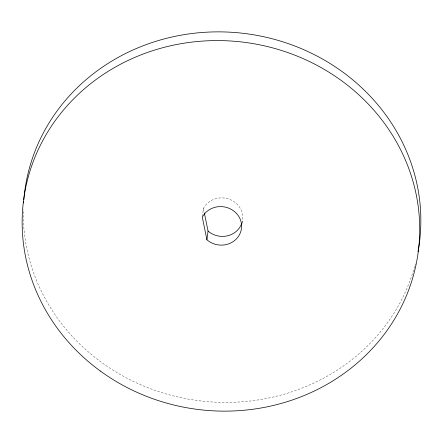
<?xml version="1.0" encoding="UTF-8"?>
<svg xmlns="http://www.w3.org/2000/svg" width="443" height="443" viewBox="0 0 443 443"><rect width="100%" height="100%" fill="white"/><g stroke="black" fill="none" stroke-linecap="round" stroke-linejoin="round"><path stroke-width="0.33" stroke-dasharray="2.21 1.66" d="M202.39 216.516L203.437 208.47A20.699 19.243 7.4 0 1 229.369 199.245A20.699 19.243 7.4 0 1 241.972 222.696M242.116 223.427L242.598 219.739M203.437 208.47L204.251 212.452M415.346 263.795A199.012 185.036 7.4 0 1 415.013 265.047M414.676 266.298A199.012 185.036 7.4 0 1 195.025 400.195A199.012 185.036 7.4 0 1 23.329 209.428"/><path stroke-width="0.66" d="M206.92 239.779L202.301 217.186A20.699 19.243 7.4 0 1 231.689 209.594A20.699 19.243 7.4 0 1 237.442 237.747A20.699 19.243 7.4 0 1 206.92 239.779L208.049 231.058L204.384 213.116M241.651 223.654A20.699 19.243 7.4 0 1 208.049 231.058M24.199 195.895A199.012 185.036 7.4 0 1 248.423 33.989A199.012 185.036 7.4 0 1 417.998 251.812M23.612 202.972A199.012 185.036 7.4 0 1 23.7 201.687M23.844 199.754A199.012 185.036 7.4 0 1 24.132 196.537M100.417 371.09A199.012 185.036 7.4 0 0 418.103 252.875A199.012 185.036 7.4 0 0 144.28 53.609A199.012 185.036 7.4 0 0 100.417 371.09"/></g></svg>
